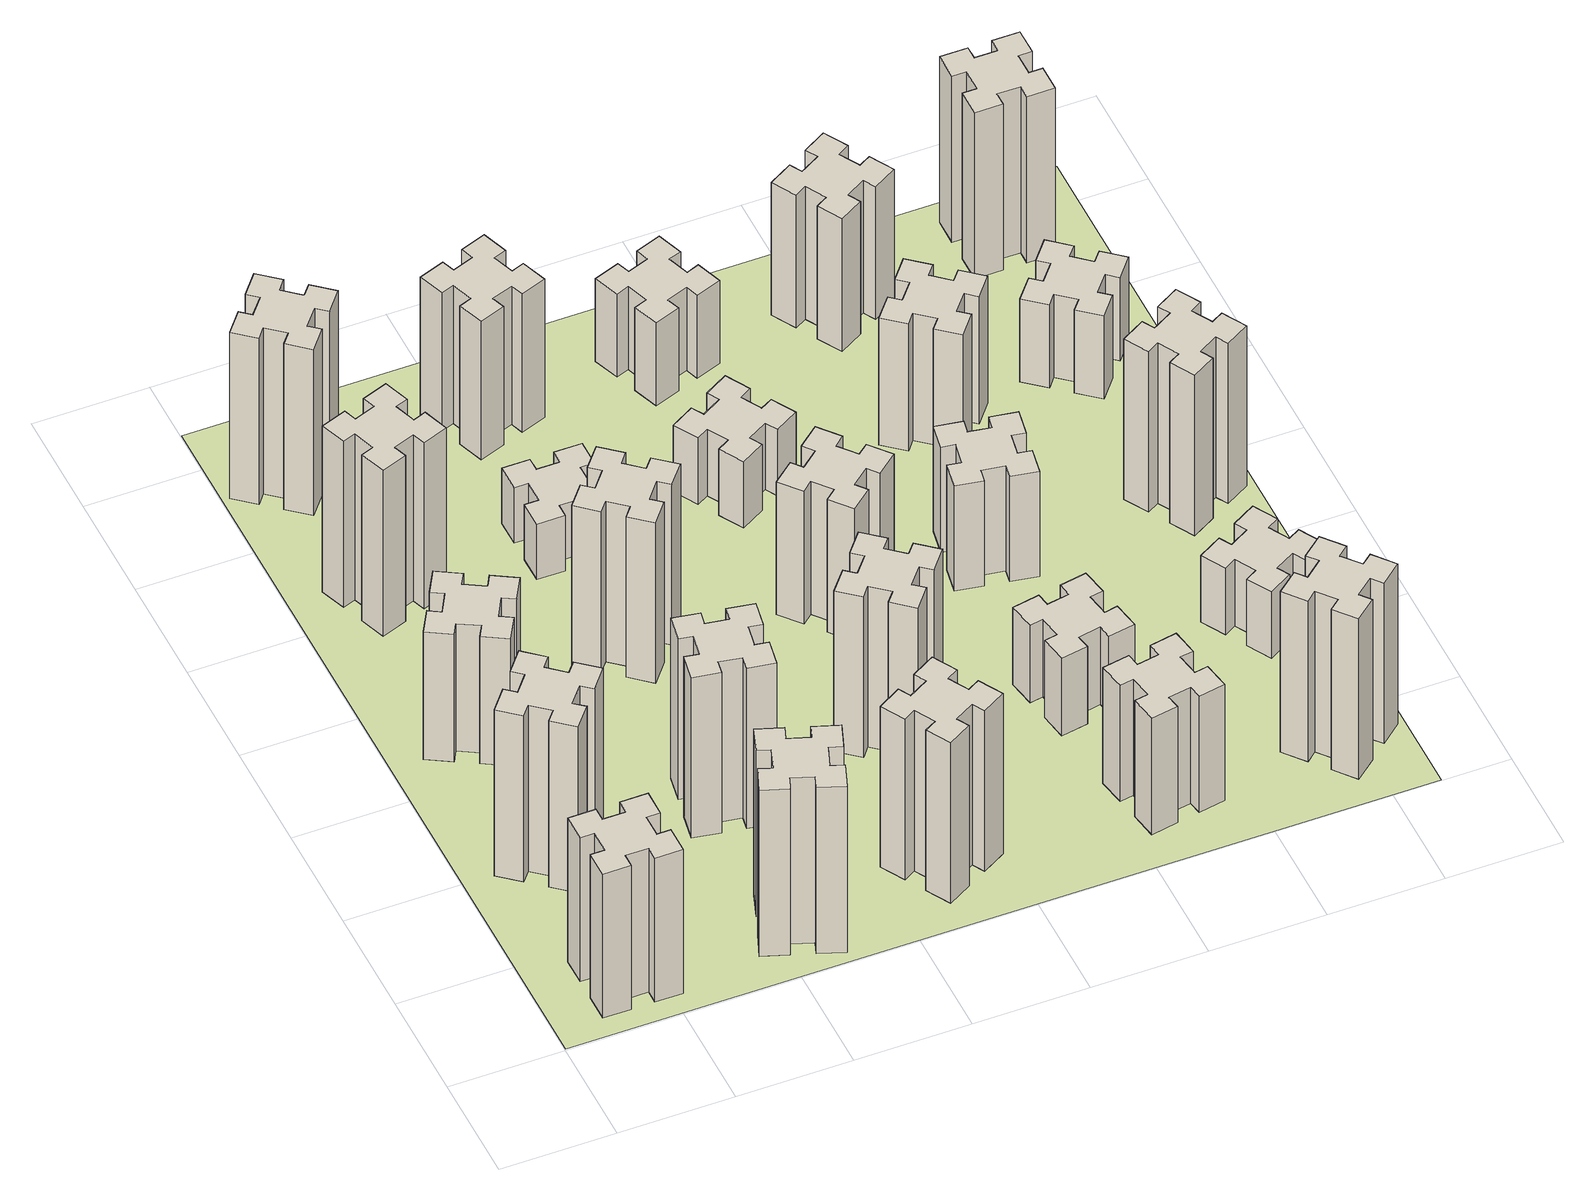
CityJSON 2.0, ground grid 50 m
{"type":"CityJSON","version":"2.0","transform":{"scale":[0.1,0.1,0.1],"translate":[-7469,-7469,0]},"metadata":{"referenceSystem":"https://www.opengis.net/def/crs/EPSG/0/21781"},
"CityObjects":{
"building1":{"type":"Building","attributes":{"class":"1000","function":"1000","usage":"1000","yearOfConstruction":2016,"roofType":"1000","measuredHeight":78,"storeysAboveGround":30,"storeysBelowGround":0},"geometry":[{"type":"Solid","lod":"1","boundaries":[[[[0,1,2,3,4,5,6,7,8,9,10,11,12,13,14,15,16,17,18,19]],[[17,16,20,21]],[[16,15,22,20]],[[15,14,23,22]],[[14,13,24,23]],[[13,12,25,24]],[[12,11,26,25]],[[11,10,27,26]],[[10,9,28,27]],[[9,8,29,28]],[[8,7,30,29]],[[7,6,31,30]],[[6,5,32,31]],[[5,4,33,32]],[[4,3,34,33]],[[3,2,35,34]],[[2,1,36,35]],[[1,0,37,36]],[[0,19,38,37]],[[19,18,39,38]],[[18,17,21,39]],[[24,25,26,27,28,29,30,31,32,33,34,35,36,37,38,39,21,20,22,23]]]]}]},
"building2":{"type":"Building","attributes":{"class":"1000","function":"1000","usage":"1000","yearOfConstruction":2016,"roofType":"1000","measuredHeight":90,"storeysAboveGround":30,"storeysBelowGround":0},"geometry":[{"type":"Solid","lod":"1","boundaries":[[[[40,41,42,43,44,45,46,47,48,49,50,51,52,53,54,55,56,57,58,59]],[[57,56,60,61]],[[56,55,62,60]],[[55,54,63,62]],[[54,53,64,63]],[[53,52,65,64]],[[52,51,66,65]],[[51,50,67,66]],[[50,49,68,67]],[[49,48,69,68]],[[48,47,70,69]],[[47,46,71,70]],[[46,45,72,71]],[[45,44,73,72]],[[44,43,74,73]],[[43,42,75,74]],[[42,41,76,75]],[[41,40,77,76]],[[40,59,78,77]],[[59,58,79,78]],[[58,57,61,79]],[[64,65,66,67,68,69,70,71,72,73,74,75,76,77,78,79,61,60,62,63]]]]}]},
"building3":{"type":"Building","attributes":{"class":"1000","function":"1000","usage":"1000","yearOfConstruction":2016,"roofType":"1000","measuredHeight":69,"storeysAboveGround":30,"storeysBelowGround":0},"geometry":[{"type":"Solid","lod":"1","boundaries":[[[[80,81,82,83,84,85,86,87,88,89,90,91,92,93,94,95,96,97,98,99]],[[97,96,100,101]],[[96,95,102,100]],[[95,94,103,102]],[[94,93,104,103]],[[93,92,105,104]],[[92,91,106,105]],[[91,90,107,106]],[[90,89,108,107]],[[89,88,109,108]],[[88,87,110,109]],[[87,86,111,110]],[[86,85,112,111]],[[85,84,113,112]],[[84,83,114,113]],[[83,82,115,114]],[[82,81,116,115]],[[81,80,117,116]],[[80,99,118,117]],[[99,98,119,118]],[[98,97,101,119]],[[104,105,106,107,108,109,110,111,112,113,114,115,116,117,118,119,101,100,102,103]]]]}]},
"building4":{"type":"Building","attributes":{"class":"1000","function":"1000","usage":"1000","yearOfConstruction":2016,"roofType":"1000","measuredHeight":90,"storeysAboveGround":30,"storeysBelowGround":0},"geometry":[{"type":"Solid","lod":"1","boundaries":[[[[120,121,122,123,124,125,126,127,128,129,130,131,132,133,134,135,136,137,138,139]],[[137,136,140,141]],[[136,135,142,140]],[[135,134,143,142]],[[134,133,144,143]],[[133,132,145,144]],[[132,131,146,145]],[[131,130,147,146]],[[130,129,148,147]],[[129,128,149,148]],[[128,127,150,149]],[[127,126,151,150]],[[126,125,152,151]],[[125,124,153,152]],[[124,123,154,153]],[[123,122,155,154]],[[122,121,156,155]],[[121,120,157,156]],[[120,139,158,157]],[[139,138,159,158]],[[138,137,141,159]],[[144,145,146,147,148,149,150,151,152,153,154,155,156,157,158,159,141,140,142,143]]]]}]},
"building5":{"type":"Building","attributes":{"class":"1000","function":"1000","usage":"1000","yearOfConstruction":2016,"roofType":"1000","measuredHeight":90,"storeysAboveGround":30,"storeysBelowGround":0},"geometry":[{"type":"Solid","lod":"1","boundaries":[[[[160,161,162,163,164,165,166,167,168,169,170,171,172,173,174,175,176,177,178,179]],[[177,176,180,181]],[[176,175,182,180]],[[175,174,183,182]],[[174,173,184,183]],[[173,172,185,184]],[[172,171,186,185]],[[171,170,187,186]],[[170,169,188,187]],[[169,168,189,188]],[[168,167,190,189]],[[167,166,191,190]],[[166,165,192,191]],[[165,164,193,192]],[[164,163,194,193]],[[163,162,195,194]],[[162,161,196,195]],[[161,160,197,196]],[[160,179,198,197]],[[179,178,199,198]],[[178,177,181,199]],[[184,185,186,187,188,189,190,191,192,193,194,195,196,197,198,199,181,180,182,183]]]]}]},
"building6":{"type":"Building","attributes":{"class":"1000","function":"1000","usage":"1000","yearOfConstruction":2016,"roofType":"1000","measuredHeight":90,"storeysAboveGround":30,"storeysBelowGround":0},"geometry":[{"type":"Solid","lod":"1","boundaries":[[[[200,201,202,203,204,205,206,207,208,209,210,211,212,213,214,215,216,217,218,219]],[[217,216,220,221]],[[216,215,222,220]],[[215,214,223,222]],[[214,213,224,223]],[[213,212,225,224]],[[212,211,226,225]],[[211,210,227,226]],[[210,209,228,227]],[[209,208,229,228]],[[208,207,230,229]],[[207,206,231,230]],[[206,205,232,231]],[[205,204,233,232]],[[204,203,234,233]],[[203,202,235,234]],[[202,201,236,235]],[[201,200,237,236]],[[200,219,238,237]],[[219,218,239,238]],[[218,217,221,239]],[[224,225,226,227,228,229,230,231,232,233,234,235,236,237,238,239,221,220,222,223]]]]}]},
"building7":{"type":"Building","attributes":{"class":"1000","function":"1000","usage":"1000","yearOfConstruction":2016,"roofType":"1000","measuredHeight":87,"storeysAboveGround":30,"storeysBelowGround":0},"geometry":[{"type":"Solid","lod":"1","boundaries":[[[[240,241,242,243,244,245,246,247,248,249,250,251,252,253,254,255,256,257,258,259]],[[257,256,260,261]],[[256,255,262,260]],[[255,254,263,262]],[[254,253,264,263]],[[253,252,265,264]],[[252,251,266,265]],[[251,250,267,266]],[[250,249,268,267]],[[249,248,269,268]],[[248,247,270,269]],[[247,246,271,270]],[[246,245,272,271]],[[245,244,273,272]],[[244,243,274,273]],[[243,242,275,274]],[[242,241,276,275]],[[241,240,277,276]],[[240,259,278,277]],[[259,258,279,278]],[[258,257,261,279]],[[264,265,266,267,268,269,270,271,272,273,274,275,276,277,278,279,261,260,262,263]]]]}]},
"building8":{"type":"Building","attributes":{"class":"1000","function":"1000","usage":"1000","yearOfConstruction":2016,"roofType":"1000","measuredHeight":87,"storeysAboveGround":30,"storeysBelowGround":0},"geometry":[{"type":"Solid","lod":"1","boundaries":[[[[280,281,282,283,284,285,286,287,288,289,290,291,292,293,294,295,296,297,298,299]],[[297,296,300,301]],[[296,295,302,300]],[[295,294,303,302]],[[294,293,304,303]],[[293,292,305,304]],[[292,291,306,305]],[[291,290,307,306]],[[290,289,308,307]],[[289,288,309,308]],[[288,287,310,309]],[[287,286,311,310]],[[286,285,312,311]],[[285,284,313,312]],[[284,283,314,313]],[[283,282,315,314]],[[282,281,316,315]],[[281,280,317,316]],[[280,299,318,317]],[[299,298,319,318]],[[298,297,301,319]],[[304,305,306,307,308,309,310,311,312,313,314,315,316,317,318,319,301,300,302,303]]]]}]},
"building9":{"type":"Building","attributes":{"class":"1000","function":"1000","usage":"1000","yearOfConstruction":2016,"roofType":"1000","measuredHeight":87,"storeysAboveGround":30,"storeysBelowGround":0},"geometry":[{"type":"Solid","lod":"1","boundaries":[[[[320,321,322,323,324,325,326,327,328,329,330,331,332,333,334,335,336,337,338,339]],[[337,336,340,341]],[[336,335,342,340]],[[335,334,343,342]],[[334,333,344,343]],[[333,332,345,344]],[[332,331,346,345]],[[331,330,347,346]],[[330,329,348,347]],[[329,328,349,348]],[[328,327,350,349]],[[327,326,351,350]],[[326,325,352,351]],[[325,324,353,352]],[[324,323,354,353]],[[323,322,355,354]],[[322,321,356,355]],[[321,320,357,356]],[[320,339,358,357]],[[339,338,359,358]],[[338,337,341,359]],[[344,345,346,347,348,349,350,351,352,353,354,355,356,357,358,359,341,340,342,343]]]]}]},
"building10":{"type":"Building","attributes":{"class":"1000","function":"1000","usage":"1000","yearOfConstruction":2016,"roofType":"1000","measuredHeight":30,"storeysAboveGround":30,"storeysBelowGround":0},"geometry":[{"type":"Solid","lod":"1","boundaries":[[[[360,361,362,363,364,365,366,367,368,369,370,371,372,373,374,375,376,377,378,379]],[[377,376,380,381]],[[376,375,382,380]],[[375,374,383,382]],[[374,373,384,383]],[[373,372,385,384]],[[372,371,386,385]],[[371,370,387,386]],[[370,369,388,387]],[[369,368,389,388]],[[368,367,390,389]],[[367,366,391,390]],[[366,365,392,391]],[[365,364,393,392]],[[364,363,394,393]],[[363,362,395,394]],[[362,361,396,395]],[[361,360,397,396]],[[360,379,398,397]],[[379,378,399,398]],[[378,377,381,399]],[[384,385,386,387,388,389,390,391,392,393,394,395,396,397,398,399,381,380,382,383]]]]}]},
"building11":{"type":"Building","attributes":{"class":"1000","function":"1000","usage":"1000","yearOfConstruction":2016,"roofType":"1000","measuredHeight":75,"storeysAboveGround":30,"storeysBelowGround":0},"geometry":[{"type":"Solid","lod":"1","boundaries":[[[[400,401,402,403,404,405,406,407,408,409,410,411,412,413,414,415,416,417,418,419]],[[417,416,420,421]],[[416,415,422,420]],[[415,414,423,422]],[[414,413,424,423]],[[413,412,425,424]],[[412,411,426,425]],[[411,410,427,426]],[[410,409,428,427]],[[409,408,429,428]],[[408,407,430,429]],[[407,406,431,430]],[[406,405,432,431]],[[405,404,433,432]],[[404,403,434,433]],[[403,402,435,434]],[[402,401,436,435]],[[401,400,437,436]],[[400,419,438,437]],[[419,418,439,438]],[[418,417,421,439]],[[424,425,426,427,428,429,430,431,432,433,434,435,436,437,438,439,421,420,422,423]]]]}]},
"building12":{"type":"Building","attributes":{"class":"1000","function":"1000","usage":"1000","yearOfConstruction":2016,"roofType":"1000","measuredHeight":87,"storeysAboveGround":30,"storeysBelowGround":0},"geometry":[{"type":"Solid","lod":"1","boundaries":[[[[440,441,442,443,444,445,446,447,448,449,450,451,452,453,454,455,456,457,458,459]],[[457,456,460,461]],[[456,455,462,460]],[[455,454,463,462]],[[454,453,464,463]],[[453,452,465,464]],[[452,451,466,465]],[[451,450,467,466]],[[450,449,468,467]],[[449,448,469,468]],[[448,447,470,469]],[[447,446,471,470]],[[446,445,472,471]],[[445,444,473,472]],[[444,443,474,473]],[[443,442,475,474]],[[442,441,476,475]],[[441,440,477,476]],[[440,459,478,477]],[[459,458,479,478]],[[458,457,461,479]],[[464,465,466,467,468,469,470,471,472,473,474,475,476,477,478,479,461,460,462,463]]]]}]},
"building13":{"type":"Building","attributes":{"class":"1000","function":"1000","usage":"1000","yearOfConstruction":2016,"roofType":"1000","measuredHeight":72,"storeysAboveGround":30,"storeysBelowGround":0},"geometry":[{"type":"Solid","lod":"1","boundaries":[[[[480,481,482,483,484,485,486,487,488,489,490,491,492,493,494,495,496,497,498,499]],[[497,496,500,501]],[[496,495,502,500]],[[495,494,503,502]],[[494,493,504,503]],[[493,492,505,504]],[[492,491,506,505]],[[491,490,507,506]],[[490,489,508,507]],[[489,488,509,508]],[[488,487,510,509]],[[487,486,511,510]],[[486,485,512,511]],[[485,484,513,512]],[[484,483,514,513]],[[483,482,515,514]],[[482,481,516,515]],[[481,480,517,516]],[[480,499,518,517]],[[499,498,519,518]],[[498,497,501,519]],[[504,505,506,507,508,509,510,511,512,513,514,515,516,517,518,519,501,500,502,503]]]]}]},
"building14":{"type":"Building","attributes":{"class":"1000","function":"1000","usage":"1000","yearOfConstruction":2016,"roofType":"1000","measuredHeight":36,"storeysAboveGround":30,"storeysBelowGround":0},"geometry":[{"type":"Solid","lod":"1","boundaries":[[[[520,521,522,523,524,525,526,527,528,529,530,531,532,533,534,535,536,537,538,539]],[[537,536,540,541]],[[536,535,542,540]],[[535,534,543,542]],[[534,533,544,543]],[[533,532,545,544]],[[532,531,546,545]],[[531,530,547,546]],[[530,529,548,547]],[[529,528,549,548]],[[528,527,550,549]],[[527,526,551,550]],[[526,525,552,551]],[[525,524,553,552]],[[524,523,554,553]],[[523,522,555,554]],[[522,521,556,555]],[[521,520,557,556]],[[520,539,558,557]],[[539,538,559,558]],[[538,537,541,559]],[[544,545,546,547,548,549,550,551,552,553,554,555,556,557,558,559,541,540,542,543]]]]}]},
"building15":{"type":"Building","attributes":{"class":"1000","function":"1000","usage":"1000","yearOfConstruction":2016,"roofType":"1000","measuredHeight":63,"storeysAboveGround":30,"storeysBelowGround":0},"geometry":[{"type":"Solid","lod":"1","boundaries":[[[[560,561,562,563,564,565,566,567,568,569,570,571,572,573,574,575,576,577,578,579]],[[577,576,580,581]],[[576,575,582,580]],[[575,574,583,582]],[[574,573,584,583]],[[573,572,585,584]],[[572,571,586,585]],[[571,570,587,586]],[[570,569,588,587]],[[569,568,589,588]],[[568,567,590,589]],[[567,566,591,590]],[[566,565,592,591]],[[565,564,593,592]],[[564,563,594,593]],[[563,562,595,594]],[[562,561,596,595]],[[561,560,597,596]],[[560,579,598,597]],[[579,578,599,598]],[[578,577,581,599]],[[584,585,586,587,588,589,590,591,592,593,594,595,596,597,598,599,581,580,582,583]]]]}]},
"building16":{"type":"Building","attributes":{"class":"1000","function":"1000","usage":"1000","yearOfConstruction":2016,"roofType":"1000","measuredHeight":45,"storeysAboveGround":30,"storeysBelowGround":0},"geometry":[{"type":"Solid","lod":"1","boundaries":[[[[600,601,602,603,604,605,606,607,608,609,610,611,612,613,614,615,616,617,618,619]],[[617,616,620,621]],[[616,615,622,620]],[[615,614,623,622]],[[614,613,624,623]],[[613,612,625,624]],[[612,611,626,625]],[[611,610,627,626]],[[610,609,628,627]],[[609,608,629,628]],[[608,607,630,629]],[[607,606,631,630]],[[606,605,632,631]],[[605,604,633,632]],[[604,603,634,633]],[[603,602,635,634]],[[602,601,636,635]],[[601,600,637,636]],[[600,619,638,637]],[[619,618,639,638]],[[618,617,621,639]],[[624,625,626,627,628,629,630,631,632,633,634,635,636,637,638,639,621,620,622,623]]]]}]},
"building17":{"type":"Building","attributes":{"class":"1000","function":"1000","usage":"1000","yearOfConstruction":2016,"roofType":"1000","measuredHeight":42,"storeysAboveGround":30,"storeysBelowGround":0},"geometry":[{"type":"Solid","lod":"1","boundaries":[[[[640,641,642,643,644,645,646,647,648,649,650,651,652,653,654,655,656,657,658,659]],[[657,656,660,661]],[[656,655,662,660]],[[655,654,663,662]],[[654,653,664,663]],[[653,652,665,664]],[[652,651,666,665]],[[651,650,667,666]],[[650,649,668,667]],[[649,648,669,668]],[[648,647,670,669]],[[647,646,671,670]],[[646,645,672,671]],[[645,644,673,672]],[[644,643,674,673]],[[643,642,675,674]],[[642,641,676,675]],[[641,640,677,676]],[[640,659,678,677]],[[659,658,679,678]],[[658,657,661,679]],[[664,665,666,667,668,669,670,671,672,673,674,675,676,677,678,679,661,660,662,663]]]]}]},
"building18":{"type":"Building","attributes":{"class":"1000","function":"1000","usage":"1000","yearOfConstruction":2016,"roofType":"1000","measuredHeight":57,"storeysAboveGround":30,"storeysBelowGround":0},"geometry":[{"type":"Solid","lod":"1","boundaries":[[[[680,681,682,683,684,685,686,687,688,689,690,691,692,693,694,695,696,697,698,699]],[[697,696,700,701]],[[696,695,702,700]],[[695,694,703,702]],[[694,693,704,703]],[[693,692,705,704]],[[692,691,706,705]],[[691,690,707,706]],[[690,689,708,707]],[[689,688,709,708]],[[688,687,710,709]],[[687,686,711,710]],[[686,685,712,711]],[[685,684,713,712]],[[684,683,714,713]],[[683,682,715,714]],[[682,681,716,715]],[[681,680,717,716]],[[680,699,718,717]],[[699,698,719,718]],[[698,697,701,719]],[[704,705,706,707,708,709,710,711,712,713,714,715,716,717,718,719,701,700,702,703]]]]}]},
"building19":{"type":"Building","attributes":{"class":"1000","function":"1000","usage":"1000","yearOfConstruction":2016,"roofType":"1000","measuredHeight":69,"storeysAboveGround":30,"storeysBelowGround":0},"geometry":[{"type":"Solid","lod":"1","boundaries":[[[[720,721,722,723,724,725,726,727,728,729,730,731,732,733,734,735,736,737,738,739]],[[737,736,740,741]],[[736,735,742,740]],[[735,734,743,742]],[[734,733,744,743]],[[733,732,745,744]],[[732,731,746,745]],[[731,730,747,746]],[[730,729,748,747]],[[729,728,749,748]],[[728,727,750,749]],[[727,726,751,750]],[[726,725,752,751]],[[725,724,753,752]],[[724,723,754,753]],[[723,722,755,754]],[[722,721,756,755]],[[721,720,757,756]],[[720,739,758,757]],[[739,738,759,758]],[[738,737,741,759]],[[744,745,746,747,748,749,750,751,752,753,754,755,756,757,758,759,741,740,742,743]]]]}]},
"building20":{"type":"Building","attributes":{"class":"1000","function":"1000","usage":"1000","yearOfConstruction":2016,"roofType":"1000","measuredHeight":87,"storeysAboveGround":30,"storeysBelowGround":0},"geometry":[{"type":"Solid","lod":"1","boundaries":[[[[760,761,762,763,764,765,766,767,768,769,770,771,772,773,774,775,776,777,778,779]],[[777,776,780,781]],[[776,775,782,780]],[[775,774,783,782]],[[774,773,784,783]],[[773,772,785,784]],[[772,771,786,785]],[[771,770,787,786]],[[770,769,788,787]],[[769,768,789,788]],[[768,767,790,789]],[[767,766,791,790]],[[766,765,792,791]],[[765,764,793,792]],[[764,763,794,793]],[[763,762,795,794]],[[762,761,796,795]],[[761,760,797,796]],[[760,779,798,797]],[[779,778,799,798]],[[778,777,781,799]],[[784,785,786,787,788,789,790,791,792,793,794,795,796,797,798,799,781,780,782,783]]]]}]},
"building21":{"type":"Building","attributes":{"class":"1000","function":"1000","usage":"1000","yearOfConstruction":2016,"roofType":"1000","measuredHeight":72,"storeysAboveGround":30,"storeysBelowGround":0},"geometry":[{"type":"Solid","lod":"1","boundaries":[[[[800,801,802,803,804,805,806,807,808,809,810,811,812,813,814,815,816,817,818,819]],[[817,816,820,821]],[[816,815,822,820]],[[815,814,823,822]],[[814,813,824,823]],[[813,812,825,824]],[[812,811,826,825]],[[811,810,827,826]],[[810,809,828,827]],[[809,808,829,828]],[[808,807,830,829]],[[807,806,831,830]],[[806,805,832,831]],[[805,804,833,832]],[[804,803,834,833]],[[803,802,835,834]],[[802,801,836,835]],[[801,800,837,836]],[[800,819,838,837]],[[819,818,839,838]],[[818,817,821,839]],[[824,825,826,827,828,829,830,831,832,833,834,835,836,837,838,839,821,820,822,823]]]]}]},
"building22":{"type":"Building","attributes":{"class":"1000","function":"1000","usage":"1000","yearOfConstruction":2016,"roofType":"1000","measuredHeight":36,"storeysAboveGround":30,"storeysBelowGround":0},"geometry":[{"type":"Solid","lod":"1","boundaries":[[[[840,841,842,843,844,845,846,847,848,849,850,851,852,853,854,855,856,857,858,859]],[[857,856,860,861]],[[856,855,862,860]],[[855,854,863,862]],[[854,853,864,863]],[[853,852,865,864]],[[852,851,866,865]],[[851,850,867,866]],[[850,849,868,867]],[[849,848,869,868]],[[848,847,870,869]],[[847,846,871,870]],[[846,845,872,871]],[[845,844,873,872]],[[844,843,874,873]],[[843,842,875,874]],[[842,841,876,875]],[[841,840,877,876]],[[840,859,878,877]],[[859,858,879,878]],[[858,857,861,879]],[[864,865,866,867,868,869,870,871,872,873,874,875,876,877,878,879,861,860,862,863]]]]}]},
"building23":{"type":"Building","attributes":{"class":"1000","function":"1000","usage":"1000","yearOfConstruction":2016,"roofType":"1000","measuredHeight":87,"storeysAboveGround":30,"storeysBelowGround":0},"geometry":[{"type":"Solid","lod":"1","boundaries":[[[[880,881,882,883,884,885,886,887,888,889,890,891,892,893,894,895,896,897,898,899]],[[897,896,900,901]],[[896,895,902,900]],[[895,894,903,902]],[[894,893,904,903]],[[893,892,905,904]],[[892,891,906,905]],[[891,890,907,906]],[[890,889,908,907]],[[889,888,909,908]],[[888,887,910,909]],[[887,886,911,910]],[[886,885,912,911]],[[885,884,913,912]],[[884,883,914,913]],[[883,882,915,914]],[[882,881,916,915]],[[881,880,917,916]],[[880,899,918,917]],[[899,898,919,918]],[[898,897,901,919]],[[904,905,906,907,908,909,910,911,912,913,914,915,916,917,918,919,901,900,902,903]]]]}]},
"building24":{"type":"Building","attributes":{"class":"1000","function":"1000","usage":"1000","yearOfConstruction":2016,"roofType":"1000","measuredHeight":45,"storeysAboveGround":30,"storeysBelowGround":0},"geometry":[{"type":"Solid","lod":"1","boundaries":[[[[920,921,922,923,924,925,926,927,928,929,930,931,932,933,934,935,936,937,938,939]],[[937,936,940,941]],[[936,935,942,940]],[[935,934,943,942]],[[934,933,944,943]],[[933,932,945,944]],[[932,931,946,945]],[[931,930,947,946]],[[930,929,948,947]],[[929,928,949,948]],[[928,927,950,949]],[[927,926,951,950]],[[926,925,952,951]],[[925,924,953,952]],[[924,923,954,953]],[[923,922,955,954]],[[922,921,956,955]],[[921,920,957,956]],[[920,939,958,957]],[[939,938,959,958]],[[938,937,941,959]],[[944,945,946,947,948,949,950,951,952,953,954,955,956,957,958,959,941,940,942,943]]]]}]},
"building25":{"type":"Building","attributes":{"class":"1000","function":"1000","usage":"1000","yearOfConstruction":2016,"roofType":"1000","measuredHeight":90,"storeysAboveGround":30,"storeysBelowGround":0},"geometry":[{"type":"Solid","lod":"1","boundaries":[[[[960,961,962,963,964,965,966,967,968,969,970,971,972,973,974,975,976,977,978,979]],[[977,976,980,981]],[[976,975,982,980]],[[975,974,983,982]],[[974,973,984,983]],[[973,972,985,984]],[[972,971,986,985]],[[971,970,987,986]],[[970,969,988,987]],[[969,968,989,988]],[[968,967,990,989]],[[967,966,991,990]],[[966,965,992,991]],[[965,964,993,992]],[[964,963,994,993]],[[963,962,995,994]],[[962,961,996,995]],[[961,960,997,996]],[[960,979,998,997]],[[979,978,999,998]],[[978,977,981,999]],[[984,985,986,987,988,989,990,991,992,993,994,995,996,997,998,999,981,980,982,983]]]]}]},
"landuse1":{"type":"LandUse","attributes":{"name":"plot1","function":"1010"},"geometry":[{"type":"MultiSurface","lod":"1","boundaries":[[[1000,1001,1002,1003]]]}]}
},
"vertices":[
[265,325,0],[265,225,0],[205,225,0],[205,105,0],[325,105,0],[325,165,0],[425,165,0],[425,105,0],[545,105,0],[545,225,0],[485,225,0],[485,325,0],[545,325,0],[545,445,0],[425,445,0],[425,385,0],[325,385,0],[325,445,0],[205,445,0],[205,325,0],[325,385,780],[325,445,780],[425,385,780],[425,445,780],[545,445,780],[545,325,780],[485,325,780],[485,225,780],[545,225,780],[545,105,780],[425,105,780],[425,165,780],[325,165,780],[325,105,780],[205,105,780],[205,225,780],[265,225,780],[265,325,780],[205,325,780],[205,445,780],
[484,1067,0],[408,1132,0],[446,1178,0],[354,1255,0],[277,1163,0],[323,1124,0],[259,1048,0],[213,1086,0],[136,994,0],[228,917,0],[266,963,0],[343,899,0],[304,853,0],[396,776,0],[473,868,0],[427,906,0],[492,983,0],[538,944,0],[615,1036,0],[523,1113,0],[492,983,900],[538,944,900],[427,906,900],[473,868,900],[396,776,900],[304,853,900],[343,899,900],[266,963,900],[228,917,900],[136,994,900],[213,1086,900],[259,1048,900],[323,1124,900],[277,1163,900],[354,1255,900],[446,1178,900],[408,1132,900],[484,1067,900],[523,1113,900],[615,1036,900],
[474,1826,0],[387,1876,0],[417,1928,0],[313,1988,0],[253,1884,0],[305,1854,0],[255,1767,0],[203,1797,0],[143,1693,0],[247,1633,0],[277,1685,0],[364,1635,0],[334,1583,0],[438,1523,0],[498,1627,0],[446,1657,0],[496,1744,0],[548,1714,0],[608,1818,0],[504,1878,0],[496,1744,690],[548,1714,690],[446,1657,690],[498,1627,690],[438,1523,690],[334,1583,690],[364,1635,690],[277,1685,690],[247,1633,690],[143,1693,690],[203,1797,690],[255,1767,690],[305,1854,690],[253,1884,690],[313,1988,690],[417,1928,690],[387,1876,690],[474,1826,690],[504,1878,690],[608,1818,690],
[385,2716,0],[291,2682,0],[270,2738,0],[157,2697,0],[199,2584,0],[255,2605,0],[289,2511,0],[233,2490,0],[274,2377,0],[387,2419,0],[366,2475,0],[460,2509,0],[480,2453,0],[593,2494,0],[552,2607,0],[496,2586,0],[462,2680,0],[518,2700,0],[477,2813,0],[364,2772,0],[462,2680,900],[518,2700,900],[496,2586,900],[552,2607,900],[593,2494,900],[480,2453,900],[460,2509,900],[366,2475,900],[387,2419,900],[274,2377,900],[233,2490,900],[289,2511,900],[255,2605,900],[199,2584,900],[157,2697,900],[270,2738,900],[291,2682,900],[385,2716,900],[364,2772,900],[477,2813,900],
[1029,360,0],[995,266,0],[939,287,0],[897,174,0],[1010,133,0],[1031,189,0],[1125,155,0],[1104,99,0],[1217,57,0],[1258,170,0],[1202,191,0],[1236,285,0],[1292,264,0],[1333,377,0],[1220,418,0],[1200,362,0],[1106,396,0],[1127,452,0],[1014,493,0],[973,380,0],[1106,396,900],[1127,452,900],[1200,362,900],[1220,418,900],[1333,377,900],[1292,264,900],[1236,285,900],[1202,191,900],[1258,170,900],[1217,57,900],[1104,99,900],[1125,155,900],[1031,189,900],[1010,133,900],[897,174,900],[939,287,900],[995,266,900],[1029,360,900],[973,380,900],[1014,493,900],
[384,3387,0],[308,3452,0],[346,3498,0],[254,3575,0],[177,3483,0],[223,3444,0],[159,3368,0],[113,3406,0],[36,3314,0],[128,3237,0],[166,3283,0],[243,3219,0],[204,3173,0],[296,3096,0],[373,3188,0],[327,3226,0],[392,3303,0],[438,3264,0],[515,3356,0],[423,3433,0],[392,3303,900],[438,3264,900],[327,3226,900],[373,3188,900],[296,3096,900],[204,3173,900],[243,3219,900],[166,3283,900],[128,3237,900],[36,3314,900],[113,3406,900],[159,3368,900],[223,3444,900],[177,3483,900],[254,3575,900],[346,3498,900],[308,3452,900],[384,3387,900],[423,3433,900],[515,3356,900],
[1047,916,0],[1145,898,0],[1135,839,0],[1253,818,0],[1274,937,0],[1215,947,0],[1232,1045,0],[1291,1035,0],[1312,1153,0],[1194,1174,0],[1184,1115,0],[1085,1132,0],[1096,1191,0],[977,1212,0],[957,1094,0],[1016,1084,0],[998,985,0],[939,996,0],[918,877,0],[1037,857,0],[998,985,870],[939,996,870],[1016,1084,870],[957,1094,870],[977,1212,870],[1096,1191,870],[1085,1132,870],[1184,1115,870],[1194,1174,870],[1312,1153,870],[1291,1035,870],[1232,1045,870],[1215,947,870],[1274,937,870],[1253,818,870],[1135,839,870],[1145,898,870],[1047,916,870],[1037,857,870],[918,877,870],
[1224,2007,0],[1148,2072,0],[1186,2118,0],[1094,2195,0],[1017,2103,0],[1063,2064,0],[999,1988,0],[953,2026,0],[876,1934,0],[968,1857,0],[1006,1903,0],[1083,1839,0],[1044,1793,0],[1136,1716,0],[1213,1808,0],[1167,1846,0],[1232,1923,0],[1278,1884,0],[1355,1976,0],[1263,2053,0],[1232,1923,870],[1278,1884,870],[1167,1846,870],[1213,1808,870],[1136,1716,870],[1044,1793,870],[1083,1839,870],[1006,1903,870],[968,1857,870],[876,1934,870],[953,2026,870],[999,1988,870],[1063,2064,870],[1017,2103,870],[1094,2195,870],[1186,2118,870],[1148,2072,870],[1224,2007,870],[1263,2053,870],[1355,1976,870],
[1744,496,0],[1657,446,0],[1627,498,0],[1523,438,0],[1583,334,0],[1635,364,0],[1685,277,0],[1633,247,0],[1693,143,0],[1797,203,0],[1767,255,0],[1854,305,0],[1884,253,0],[1988,313,0],[1928,417,0],[1876,387,0],[1826,474,0],[1878,504,0],[1818,608,0],[1714,548,0],[1826,474,870],[1878,504,870],[1876,387,870],[1928,417,870],[1988,313,870],[1884,253,870],[1854,305,870],[1767,255,870],[1797,203,870],[1693,143,870],[1633,247,870],[1685,277,870],[1635,364,870],[1583,334,870],[1523,438,870],[1627,498,870],[1657,446,870],[1744,496,870],[1714,548,870],[1818,608,870],
[1225,2545,0],[1225,2645,0],[1285,2645,0],[1285,2765,0],[1165,2765,0],[1165,2705,0],[1065,2705,0],[1065,2765,0],[945,2765,0],[945,2645,0],[1005,2645,0],[1005,2545,0],[945,2545,0],[945,2425,0],[1065,2425,0],[1065,2485,0],[1165,2485,0],[1165,2425,0],[1285,2425,0],[1285,2545,0],[1165,2485,300],[1165,2425,300],[1065,2485,300],[1065,2425,300],[945,2425,300],[945,2545,300],[1005,2545,300],[1005,2645,300],[945,2645,300],[945,2765,300],[1065,2765,300],[1065,2705,300],[1165,2705,300],[1165,2765,300],[1285,2765,300],[1285,2645,300],[1225,2645,300],[1225,2545,300],[1285,2545,300],[1285,2425,300],
[1125,3456,0],[1031,3422,0],[1010,3478,0],[897,3437,0],[939,3324,0],[995,3345,0],[1029,3251,0],[973,3230,0],[1014,3117,0],[1127,3159,0],[1106,3215,0],[1200,3249,0],[1220,3193,0],[1333,3234,0],[1292,3347,0],[1236,3326,0],[1202,3420,0],[1258,3440,0],[1217,3553,0],[1104,3512,0],[1202,3420,750],[1258,3440,750],[1236,3326,750],[1292,3347,750],[1333,3234,750],[1220,3193,750],[1200,3249,750],[1106,3215,750],[1127,3159,750],[1014,3117,750],[973,3230,750],[1029,3251,750],[995,3345,750],[939,3324,750],[897,3437,750],[1010,3478,750],[1031,3422,750],[1125,3456,750],[1104,3512,750],[1217,3553,750],
[1964,1167,0],[1888,1232,0],[1926,1278,0],[1834,1355,0],[1757,1263,0],[1803,1224,0],[1739,1148,0],[1693,1186,0],[1616,1094,0],[1708,1017,0],[1746,1063,0],[1823,999,0],[1784,953,0],[1876,876,0],[1953,968,0],[1907,1006,0],[1972,1083,0],[2018,1044,0],[2095,1136,0],[2003,1213,0],[1972,1083,870],[2018,1044,870],[1907,1006,870],[1953,968,870],[1876,876,870],[1784,953,870],[1823,999,870],[1746,1063,870],[1708,1017,870],[1616,1094,870],[1693,1186,870],[1739,1148,870],[1803,1224,870],[1757,1263,870],[1834,1355,870],[1926,1278,870],[1888,1232,870],[1964,1167,870],[2003,1213,870],[2095,1136,870],
[2072,1888,0],[2007,1964,0],[2053,2003,0],[1976,2095,0],[1884,2018,0],[1923,1972,0],[1846,1907,0],[1808,1953,0],[1716,1876,0],[1793,1784,0],[1839,1823,0],[1903,1746,0],[1857,1708,0],[1934,1616,0],[2026,1693,0],[1988,1739,0],[2064,1803,0],[2103,1757,0],[2195,1834,0],[2118,1926,0],[2064,1803,720],[2103,1757,720],[1988,1739,720],[2026,1693,720],[1934,1616,720],[1857,1708,720],[1903,1746,720],[1839,1823,720],[1793,1784,720],[1716,1876,720],[1808,1953,720],[1846,1907,720],[1923,1972,720],[1884,2018,720],[1976,2095,720],[2053,2003,720],[2007,1964,720],[2072,1888,720],[2118,1926,720],[2195,1834,720],
[1976,2607,0],[1926,2694,0],[1978,2724,0],[1918,2828,0],[1814,2768,0],[1844,2716,0],[1757,2666,0],[1727,2718,0],[1623,2658,0],[1683,2554,0],[1735,2584,0],[1785,2497,0],[1733,2467,0],[1793,2363,0],[1897,2423,0],[1867,2475,0],[1954,2525,0],[1984,2473,0],[2088,2533,0],[2028,2637,0],[1954,2525,360],[1984,2473,360],[1867,2475,360],[1897,2423,360],[1793,2363,360],[1733,2467,360],[1785,2497,360],[1735,2584,360],[1683,2554,360],[1623,2658,360],[1727,2718,360],[1757,2666,360],[1844,2716,360],[1814,2768,360],[1918,2828,360],[1978,2724,360],[1926,2694,360],[1976,2607,360],[2028,2637,360],[2088,2533,360],
[2665,258,0],[2764,276,0],[2774,217,0],[2892,237,0],[2871,356,0],[2812,345,0],[2795,444,0],[2854,454,0],[2833,572,0],[2715,551,0],[2725,492,0],[2627,475,0],[2617,534,0],[2498,513,0],[2519,395,0],[2578,405,0],[2596,307,0],[2537,297,0],[2557,178,0],[2676,199,0],[2596,307,630],[2537,297,630],[2578,405,630],[2519,395,630],[2498,513,630],[2617,534,630],[2627,475,630],[2725,492,630],[2715,551,630],[2833,572,630],[2854,454,630],[2795,444,630],[2812,345,630],[2871,356,630],[2892,237,630],[2774,217,630],[2764,276,630],[2665,258,630],[2676,199,630],[2557,178,630],
[1865,3456,0],[1771,3422,0],[1750,3478,0],[1637,3437,0],[1679,3324,0],[1735,3345,0],[1769,3251,0],[1713,3230,0],[1754,3117,0],[1867,3159,0],[1846,3215,0],[1940,3249,0],[1960,3193,0],[2073,3234,0],[2032,3347,0],[1976,3326,0],[1942,3420,0],[1998,3440,0],[1957,3553,0],[1844,3512,0],[1942,3420,450],[1998,3440,450],[1976,3326,450],[2032,3347,450],[2073,3234,450],[1960,3193,450],[1940,3249,450],[1846,3215,450],[1867,3159,450],[1754,3117,450],[1713,3230,450],[1769,3251,450],[1735,3345,450],[1679,3324,450],[1637,3437,450],[1750,3478,450],[1771,3422,450],[1865,3456,450],[1844,3512,450],[1957,3553,450],
[2625,1132,0],[2527,1115,0],[2517,1174,0],[2398,1153,0],[2419,1035,0],[2478,1045,0],[2496,947,0],[2437,937,0],[2457,818,0],[2576,839,0],[2565,898,0],[2664,916,0],[2674,857,0],[2792,877,0],[2771,996,0],[2712,985,0],[2695,1084,0],[2754,1094,0],[2733,1212,0],[2615,1191,0],[2695,1084,420],[2754,1094,420],[2712,985,420],[2771,996,420],[2792,877,420],[2674,857,420],[2664,916,420],[2565,898,420],[2576,839,420],[2457,818,420],[2437,937,420],[2496,947,420],[2478,1045,420],[2419,1035,420],[2398,1153,420],[2517,1174,420],[2527,1115,420],[2625,1132,420],[2615,1191,420],[2733,1212,420],
[2527,1756,0],[2625,1738,0],[2615,1679,0],[2733,1658,0],[2754,1777,0],[2695,1787,0],[2712,1885,0],[2771,1875,0],[2792,1993,0],[2674,2014,0],[2664,1955,0],[2565,1972,0],[2576,2031,0],[2457,2052,0],[2437,1934,0],[2496,1924,0],[2478,1825,0],[2419,1836,0],[2398,1717,0],[2517,1697,0],[2478,1825,570],[2419,1836,570],[2496,1924,570],[2437,1934,570],[2457,2052,570],[2576,2031,570],[2565,1972,570],[2664,1955,570],[2674,2014,570],[2792,1993,570],[2771,1875,570],[2712,1885,570],[2695,1787,570],[2754,1777,570],[2733,1658,570],[2615,1679,570],[2625,1738,570],[2527,1756,570],[2517,1697,570],[2398,1717,570],
[2804,2647,0],[2728,2712,0],[2766,2758,0],[2674,2835,0],[2597,2743,0],[2643,2704,0],[2579,2628,0],[2533,2666,0],[2456,2574,0],[2548,2497,0],[2586,2543,0],[2663,2479,0],[2624,2433,0],[2716,2356,0],[2793,2448,0],[2747,2486,0],[2812,2563,0],[2858,2524,0],[2935,2616,0],[2843,2693,0],[2812,2563,690],[2858,2524,690],[2747,2486,690],[2793,2448,690],[2716,2356,690],[2624,2433,690],[2663,2479,690],[2586,2543,690],[2548,2497,690],[2456,2574,690],[2533,2666,690],[2579,2628,690],[2643,2704,690],[2597,2743,690],[2674,2835,690],[2766,2758,690],[2728,2712,690],[2804,2647,690],[2843,2693,690],[2935,2616,690],
[3468,259,0],[3544,323,0],[3583,277,0],[3675,354,0],[3598,446,0],[3552,408,0],[3487,484,0],[3533,523,0],[3456,615,0],[3364,538,0],[3403,492,0],[3326,427,0],[3288,473,0],[3196,396,0],[3273,304,0],[3319,343,0],[3383,266,0],[3337,228,0],[3414,136,0],[3506,213,0],[3383,266,870],[3337,228,870],[3319,343,870],[3273,304,870],[3196,396,870],[3288,473,870],[3326,427,870],[3403,492,870],[3364,538,870],[3456,615,870],[3533,523,870],[3487,484,870],[3552,408,870],[3598,446,870],[3675,354,870],[3583,277,870],[3544,323,870],[3468,259,870],[3506,213,870],[3414,136,870],
[2716,3347,0],[2666,3434,0],[2718,3464,0],[2658,3568,0],[2554,3508,0],[2584,3456,0],[2497,3406,0],[2467,3458,0],[2363,3398,0],[2423,3294,0],[2475,3324,0],[2525,3237,0],[2473,3207,0],[2533,3103,0],[2637,3163,0],[2607,3215,0],[2694,3265,0],[2724,3213,0],[2828,3273,0],[2768,3377,0],[2694,3265,720],[2724,3213,720],[2607,3215,720],[2637,3163,720],[2533,3103,720],[2473,3207,720],[2525,3237,720],[2475,3324,720],[2423,3294,720],[2363,3398,720],[2467,3458,720],[2497,3406,720],[2584,3456,720],[2554,3508,720],[2658,3568,720],[2718,3464,720],[2666,3434,720],[2716,3347,720],[2768,3377,720],[2828,3273,720],
[3315,1104,0],[3365,1017,0],[3313,987,0],[3373,883,0],[3477,943,0],[3447,995,0],[3534,1045,0],[3564,993,0],[3668,1053,0],[3608,1157,0],[3556,1127,0],[3506,1214,0],[3558,1244,0],[3498,1348,0],[3394,1288,0],[3424,1236,0],[3337,1186,0],[3307,1238,0],[3203,1178,0],[3263,1074,0],[3337,1186,360],[3307,1238,360],[3424,1236,360],[3394,1288,360],[3498,1348,360],[3558,1244,360],[3506,1214,360],[3556,1127,360],[3608,1157,360],[3668,1053,360],[3564,993,360],[3534,1045,360],[3447,995,360],[3477,943,360],[3373,883,360],[3313,987,360],[3365,1017,360],[3315,1104,360],[3263,1074,360],[3203,1178,360],
[3556,1867,0],[3506,1954,0],[3558,1984,0],[3498,2088,0],[3394,2028,0],[3424,1976,0],[3337,1926,0],[3307,1978,0],[3203,1918,0],[3263,1814,0],[3315,1844,0],[3365,1757,0],[3313,1727,0],[3373,1623,0],[3477,1683,0],[3447,1735,0],[3534,1785,0],[3564,1733,0],[3668,1793,0],[3608,1897,0],[3534,1785,870],[3564,1733,870],[3447,1735,870],[3477,1683,870],[3373,1623,870],[3313,1727,870],[3365,1757,870],[3315,1844,870],[3263,1814,870],[3203,1918,870],[3307,1978,870],[3337,1926,870],[3424,1976,870],[3394,2028,870],[3498,2088,870],[3558,1984,870],[3506,1954,870],[3556,1867,870],[3608,1897,870],[3668,1793,870],
[3444,2747,0],[3368,2812,0],[3406,2858,0],[3314,2935,0],[3237,2843,0],[3283,2804,0],[3219,2728,0],[3173,2766,0],[3096,2674,0],[3188,2597,0],[3226,2643,0],[3303,2579,0],[3264,2533,0],[3356,2456,0],[3433,2548,0],[3387,2586,0],[3452,2663,0],[3498,2624,0],[3575,2716,0],[3483,2793,0],[3452,2663,450],[3498,2624,450],[3387,2586,450],[3433,2548,450],[3356,2456,450],[3264,2533,450],[3303,2579,450],[3226,2643,450],[3188,2597,450],[3096,2674,450],[3173,2766,450],[3219,2728,450],[3283,2804,450],[3237,2843,450],[3314,2935,450],[3406,2858,450],[3368,2812,450],[3444,2747,450],[3483,2793,450],[3575,2716,450],
[3285,3325,0],[3385,3325,0],[3385,3265,0],[3505,3265,0],[3505,3385,0],[3445,3385,0],[3445,3485,0],[3505,3485,0],[3505,3605,0],[3385,3605,0],[3385,3545,0],[3285,3545,0],[3285,3605,0],[3165,3605,0],[3165,3485,0],[3225,3485,0],[3225,3385,0],[3165,3385,0],[3165,3265,0],[3285,3265,0],[3225,3385,900],[3165,3385,900],[3225,3485,900],[3165,3485,900],[3165,3605,900],[3285,3605,900],[3285,3545,900],[3385,3545,900],[3385,3605,900],[3505,3605,900],[3505,3485,900],[3445,3485,900],[3445,3385,900],[3505,3385,900],[3505,3265,900],[3385,3265,900],[3385,3325,900],[3285,3325,900],[3285,3265,900],[3165,3265,900],
[5,3705,0],[3705,3705,0],[3705,5,0],[5,5,0]
]}
